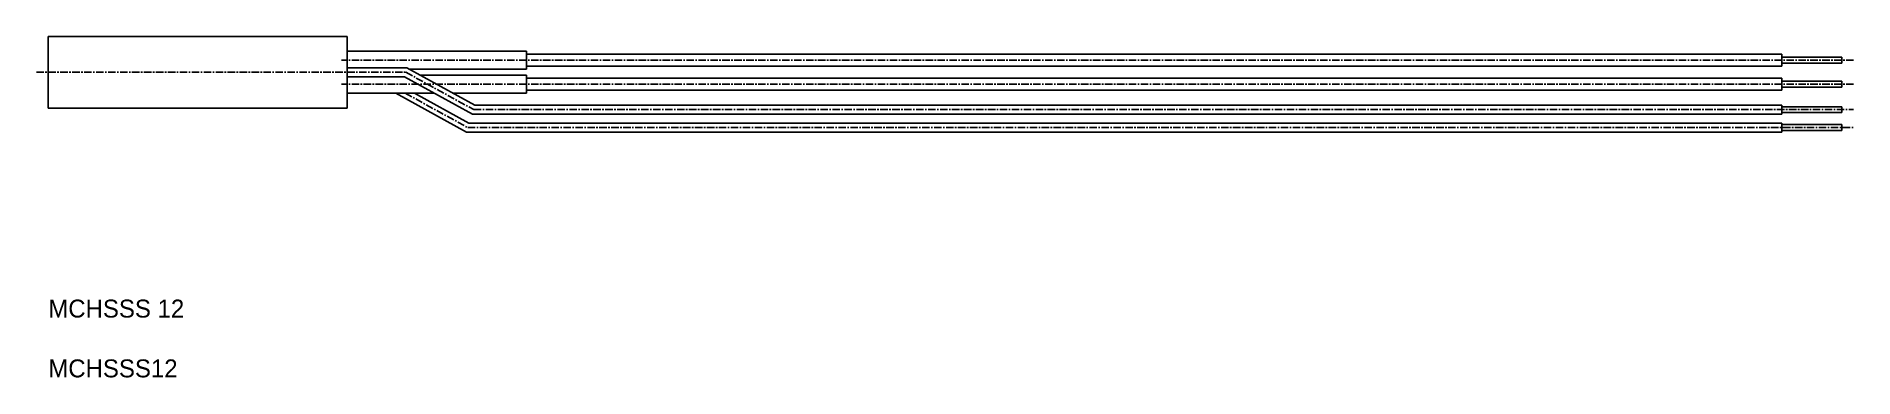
# Model space of a CAD drawing. Extents: x -2 to 302, y 0 to 57.
import ezdxf

# ---------------------------------------------------------------- set-up
doc = ezdxf.new("R2010")
doc.units = 0
doc.linetypes.add('CENTER', pattern=[2, 1.25, -0.25, 0.25, -0.25])
doc.layers.get('0').update_dxf_attribs({"linetype": 'CONTINUOUS'})
doc.layers.add('CENTER', color=1, linetype='CENTER')

msp = doc.modelspace()

# ---------------------------------------------------------------- linework, layer by layer
at = {"color": 7, "linetype": 'CONTINUOUS'}
for p, q in [((0, 45), (0, 57)), ((0, 57), (50, 57)), ((50, 57), (50, 45)), ((80, 54.5), (50, 54.5)), ((50, 51.75), (60, 51.75)), ((60, 51.75), (71.36, 45.5)), ((80, 51.5), (80, 54.5)), ((290, 54), (80, 54)), ((290, 52), (80, 52)), ((290, 52), (290, 54)), ((290, 53.5), (300, 53.5)), ((290, 52.5), (300, 52.5)), ((300, 53.5), (300, 52.5)), ((50, 50.25), (59.61, 50.25)), ((59.61, 50.25), (70.98, 44)), ((80, 51.5), (60.45, 51.5)), ((80, 50.5), (62.27, 50.5)), ((80, 50.5), (80, 47.5)), ((290, 50), (80, 50)), ((290, 48), (290, 50)), ((290, 49.5), (300, 49.5)), ((300, 49.5), (300, 48.5)), ((64.61, 47.5), (50, 47.5)), ((58.16, 47.5), (69.98, 41)), ((61.27, 47.5), (70.36, 42.5)), ((80, 47.5), (67.73, 47.5)), ((290, 48), (80, 48)), ((290, 48.5), (300, 48.5)), ((0, 45), (50, 45)), ((70.98, 44), (290, 44)), ((71.36, 45.5), (290, 45.5)), ((290, 45.5), (290, 44)), ((290, 45.25), (300, 45.25)), ((290, 44.25), (300, 44.25)), ((300, 45.25), (300, 44.25)), ((69.98, 41), (290, 41)), ((70.36, 42.5), (290, 42.5)), ((290, 42.5), (290, 41)), ((290, 42.25), (300, 42.25)), ((290, 41.25), (300, 41.25)), ((300, 42.25), (300, 41.25))]:
    msp.add_line(p, q, dxfattribs=at)
at = {"layer": 'CENTER', "color": 1, "linetype": 'CENTER'}
for p, q in [((302, 53), (49.06, 53)), ((-2, 51), (53, 51)), ((302, 49), (49.06, 49)), ((50, 51), (59.81, 51)), ((59.81, 51), (71.17, 44.75)), ((59.72, 47.5), (70.17, 41.75)), ((71.17, 44.75), (302, 44.75)), ((70.17, 41.75), (302, 41.75))]:
    msp.add_line(p, q, dxfattribs=at)

# ---------------------------------------------------------------- texts
at = {"color": 7, "linetype": 'CONTINUOUS'}
for s, p in [('MCHSSS 12', (0, 10)), ('MCHSSS12', (0, 0))]:
    msp.add_text(s, height=3, dxfattribs=at).set_placement(p)

doc.saveas('drawing.dxf')
